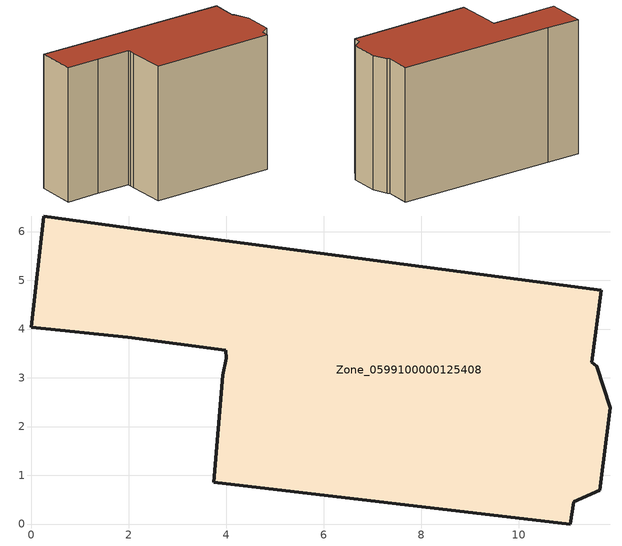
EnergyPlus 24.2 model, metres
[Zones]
Zone_0599100000125408
 floor ground (C_G): 11.6,3.24 11.88,2.38 11.66,0.69 11.13,0.46 11.06,0 3.74,0.86 3.93,3.05 4,3.4 4,3.57 1.99,3.83 0,4.04 0.26,6.32 2.27,6.04 11.7,4.8 11.51,3.32 z2.55
 wall outside (C_F): 11.7,4.8 2.27,6.04 0.26,6.32 0,4.04 1.99,3.83 4,3.57 4,3.4 3.93,3.05 3.74,0.86 11.06,0 11.13,0.46 11.66,0.69 11.88,2.38 11.6,3.24 11.51,3.32 11.7,4.8 z2.55:10.56
 roof outside (C_R): 11.88,2.38 11.6,3.24 11.51,3.32 11.7,4.8 2.27,6.04 0.26,6.32 0,4.04 1.99,3.83 4,3.57 4,3.4 3.93,3.05 3.74,0.86 11.06,0 11.13,0.46 11.66,0.69 z10.56
[BUILDING]
Pand.0599100000125408: North Axis=0; Terrain=City; Loads Convergence Tolerance Value=0.04; Temperature Convergence Tolerance Value=0.4; Solar Distribution=FullExterior; Maximum Number of Warmup Days=25; Minimum Number of Warmup Days=1
[Site:Location]
Rotterdam.The.Hague.AP_ZH_NLD Design_Conditions: Latitude=51.96; Longitude=4.45; Time Zone=1; Elevation=-4.5
[SITE:GROUNDTEMPERATURE:BUILDINGSURFACE]
18, 18, 18, 18, 18, 18, 18, 18, 18, 18, 18, 18
[MATERIAL] Thermal Absorptance=0.9; Solar Absorptance=0.7; Visible Absorptance=0.7
Name | Roughness | Thickness | Conductivity | Density | Specific Heat
G.TI.1946 | MediumSmooth | 0.15 | 1 | 540 | 1210
F.TI.1946 | Rough | 0.3 | 0.857143 | 1920 | 840
R.TI.1946 | MediumRough | 0.2 | 0.1 | 1500 | 1000
[CONSTRUCTION]
C_G: G.TI.1946
C_F: F.TI.1946
C_R: R.TI.1946
[ZONE]
Zone_0599100000125408: Type=1; Multiplier=1; Ceiling Height=Autocalculate; Volume=Autocalculate; Floor Area=autocalculate; Part of Total Floor Area=Yes
[ZONEINFILTRATION:DESIGNFLOWRATE]
Infil_Zone_0599100000125408: Zone or ZoneList or Space or SpaceList=Zone_0599100000125408; Schedule=AlwaysOn; Design Flow Rate Calculation Method=Flow/Area; Flow Rate per Floor Area=0.003; Constant Term Coefficient=1; Temperature Term Coefficient=0; Velocity Term Coefficient=0; Velocity Squared Term Coefficient=0
[HVACTEMPLATE:ZONE:IDEALLOADSAIRSYSTEM]
Zone_0599100000125408: Maximum Heating Supply Air Temperature=50; Minimum Cooling Supply Air Temperature=13; Maximum Heating Supply Air Humidity Ratio=0.0156; Minimum Cooling Supply Air Humidity Ratio=0.0077; Heating Limit=NoLimit; Cooling Limit=NoLimit; Dehumidification Control Type=ConstantSensibleHeatRatio; Cooling Sensible Heat Ratio=0.7; Dehumidification Setpoint=60; Humidification Control Type=None; Humidification Setpoint=30; Outdoor Air Method=None; Outdoor Air Flow Rate per Person=0.00944; Outdoor Air Flow Rate per Zone Floor Area=0; Outdoor Air Flow Rate per Zone=0; Demand Controlled Ventilation Type=None; Outdoor Air Economizer Type=NoEconomizer; Heat Recovery Type=None; Sensible Heat Recovery Effectiveness=0.7; Latent Heat Recovery Effectiveness=0.65
[ZONECONTROL:THERMOSTAT]
ThermostatControl_Zone_0599100000125408: Zone or ZoneList=Zone_0599100000125408; Control Type Schedule=DualSetpointControlType; Control 1=Thermostat_Zone_0599100000125408; Temperature Difference Between Cutout And Setpoint=0
[THERMOSTATSETPOINT:DUALSETPOINT]
Thermostat_Zone_0599100000125408: Heating Setpoint Temperature Schedule=HeatingSetpoint_Zone_0599100000125408; Cooling Setpoint Temperature Schedule=CoolingSetpoint_Zone_0599100000125408
[SCHEDULE:COMPACT]
HeatingSetpoint_Zone_0599100000125408: Through: 12/31, For: AllDays, Until: 24:00, 21
CoolingSetpoint_Zone_0599100000125408: Through: 12/31, For: AllDays, Until: 24:00, 24
DualSetpointControlType: Through: 12/31, For: AllDays, Until: 24:00, 4
AlwaysOn: Through: 12/31, For: AllDays, Until: 24:00, 1
